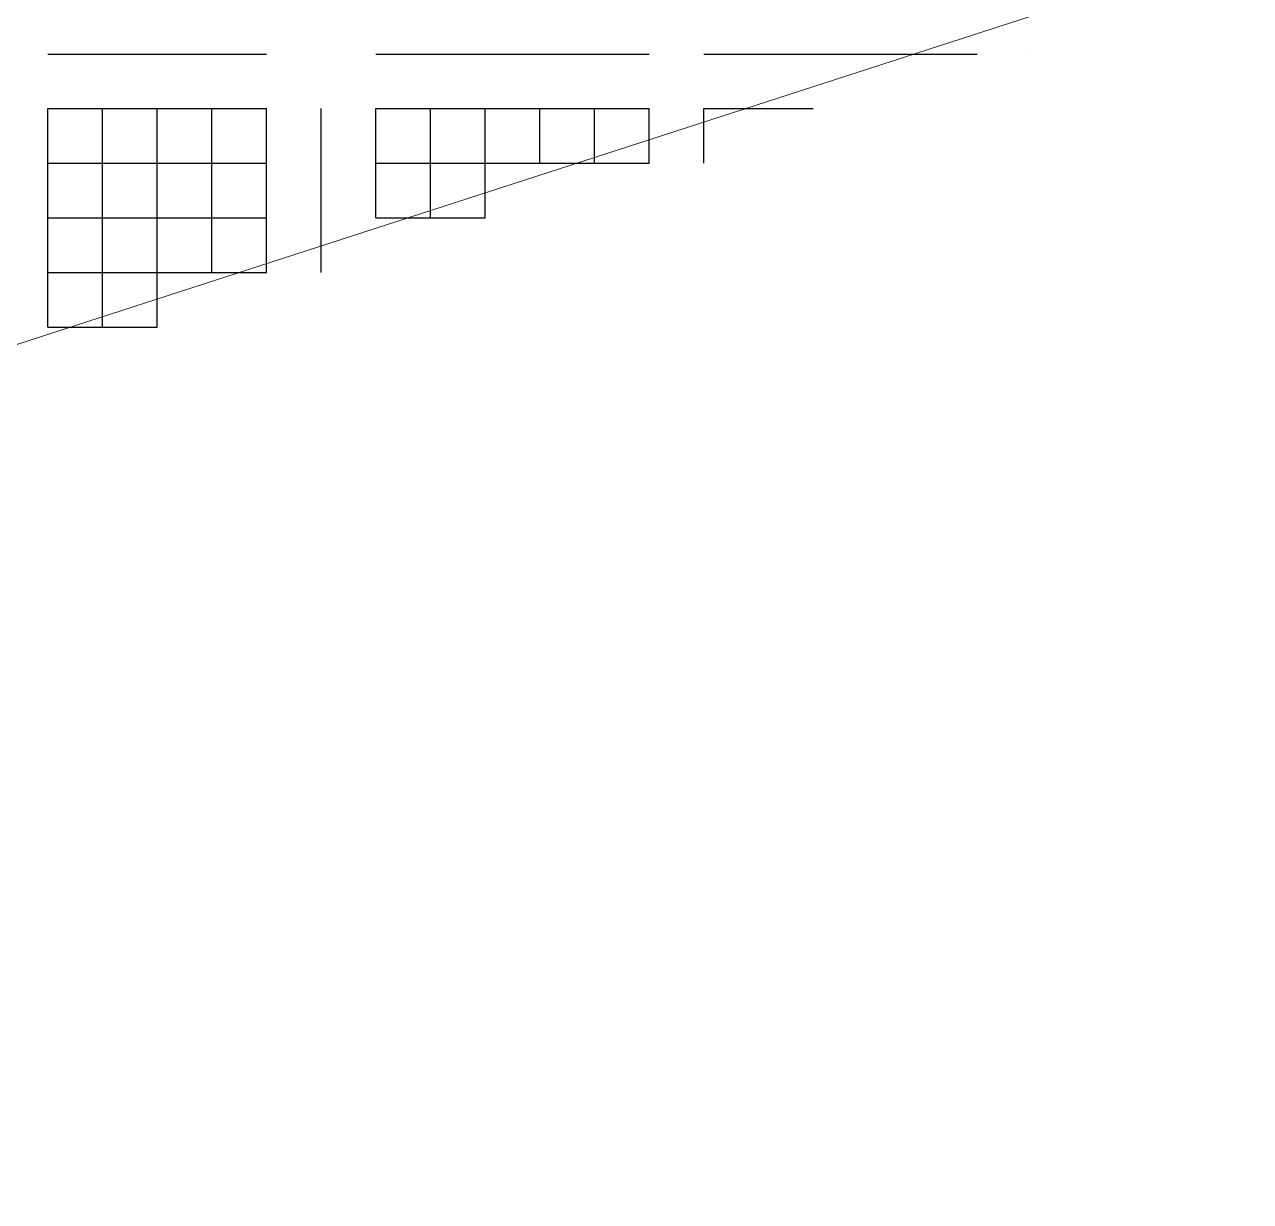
# Model space of a CAD drawing. Header units: millimetres. Extents: x 6 to 745025, y -1528 to 119936.
# Drawn here: x 184.739 to 185.688, y 108.895 to 109.807 of the extents above; entities that cross this region are included whole.
import ezdxf

# ---------------------------------------------------------------- set-up
doc = ezdxf.new("R2010")
doc.units = ezdxf.units.MM
doc.header["$MEASUREMENT"] = 0
doc.layers.get('0').update_dxf_attribs({"linetype": 'CONTINUOUS'})

msp = doc.modelspace()

# ---------------------------------------------------------------- linework, layer by layer
at = {"color": 0, "linetype": 'Continuous', "lineweight": 25, "true_color": 0x000005}
for p, q in [((184.75677, 109.78444), (184.75677, 109.78444)), ((184.75677, 109.78444), (184.75677, 109.78444)), ((184.75677, 109.78444), (184.75677, 109.78444)), ((184.75677, 109.78444), (184.75677, 109.78444)), ((184.75677, 109.78444), (184.75677, 109.78444)), ((184.75677, 109.78444), (184.75677, 109.78444)), ((184.75677, 109.78444), (184.75677, 109.78444)), ((184.75677, 109.78444), (184.75677, 109.78444)), ((184.79911, 109.78444), (184.79911, 109.78444)), ((184.79911, 109.78444), (184.79911, 109.78444)), ((184.79911, 109.78444), (184.79911, 109.78444)), ((184.79911, 109.78444), (184.79911, 109.78444)), ((184.79911, 109.78444), (184.79911, 109.78444)), ((184.79911, 109.78444), (184.79911, 109.78444)), ((184.79911, 109.78444), (184.79911, 109.78444)), ((184.84144, 109.78444), (184.84144, 109.78444)), ((184.84144, 109.78444), (184.84144, 109.78444)), ((184.84144, 109.78444), (184.84144, 109.78444)), ((184.84144, 109.78444), (184.84144, 109.78444)), ((184.84144, 109.78444), (184.84144, 109.78444)), ((184.84144, 109.78444), (184.84144, 109.78444)), ((184.84144, 109.78444), (184.84144, 109.78444)), ((184.88377, 109.78444), (184.88377, 109.78444)), ((184.88377, 109.78444), (184.88377, 109.78444)), ((184.88377, 109.78444), (184.88377, 109.78444)), ((184.88377, 109.78444), (184.88377, 109.78444)), ((184.88377, 109.78444), (184.88377, 109.78444)), ((184.88377, 109.78444), (184.88377, 109.78444)), ((184.88377, 109.78444), (184.88377, 109.78444)), ((184.92611, 109.78444), (184.92611, 109.78444)), ((184.92611, 109.78444), (184.92611, 109.78444)), ((184.92611, 109.78444), (184.92611, 109.78444)), ((184.92611, 109.78444), (184.92611, 109.78444)), ((184.92611, 109.78444), (184.92611, 109.78444)), ((184.92611, 109.78444), (184.92611, 109.78444)), ((184.92611, 109.78444), (184.92611, 109.78444)), ((184.96844, 109.78444), (184.96844, 109.78444)), ((184.96844, 109.78444), (184.96844, 109.78444)), ((184.96844, 109.78444), (184.96844, 109.78444)), ((184.96844, 109.78444), (184.96844, 109.78444)), ((184.96844, 109.78444), (184.96844, 109.78444)), ((184.96844, 109.78444), (184.96844, 109.78444)), ((184.96844, 109.78444), (184.96844, 109.78444)), ((184.96844, 109.78444), (184.96844, 109.78444)), ((184.96844, 109.78444), (184.96844, 109.78444)), ((184.96844, 109.78444), (184.96844, 109.78444)), ((184.96844, 109.78444), (184.96844, 109.78444)), ((184.96844, 109.78444), (184.96844, 109.78444)), ((184.96844, 109.78444), (184.96844, 109.78444)), ((184.96844, 109.78444), (184.96844, 109.78444)), ((185.01077, 109.78444), (185.01077, 109.78444)), ((185.01077, 109.78444), (185.01077, 109.78444)), ((185.01077, 109.78444), (185.01077, 109.78444)), ((185.01077, 109.78444), (185.01077, 109.78444)), ((185.01077, 109.78444), (185.01077, 109.78444)), ((185.01077, 109.78444), (185.01077, 109.78444)), ((185.01077, 109.78444), (185.01077, 109.78444)), ((185.01077, 109.78444), (185.01077, 109.78444)), ((185.05311, 109.78444), (185.05311, 109.78444)), ((185.05311, 109.78444), (185.05311, 109.78444)), ((185.05311, 109.78444), (185.05311, 109.78444)), ((185.05311, 109.78444), (185.05311, 109.78444)), ((185.05311, 109.78444), (185.05311, 109.78444)), ((185.05311, 109.78444), (185.05311, 109.78444)), ((185.05311, 109.78444), (185.05311, 109.78444)), ((185.09544, 109.78444), (185.09544, 109.78444)), ((185.09544, 109.78444), (185.09544, 109.78444)), ((185.09544, 109.78444), (185.09544, 109.78444)), ((185.09544, 109.78444), (185.09544, 109.78444)), ((185.09544, 109.78444), (185.09544, 109.78444)), ((185.09544, 109.78444), (185.09544, 109.78444)), ((185.09544, 109.78444), (185.09544, 109.78444)), ((185.13777, 109.78444), (185.13777, 109.78444)), ((185.13777, 109.78444), (185.13777, 109.78444)), ((185.13777, 109.78444), (185.13777, 109.78444)), ((185.13777, 109.78444), (185.13777, 109.78444)), ((185.13777, 109.78444), (185.13777, 109.78444)), ((185.13777, 109.78444), (185.13777, 109.78444)), ((185.13777, 109.78444), (185.13777, 109.78444)), ((185.18011, 109.78444), (185.18011, 109.78444)), ((185.18011, 109.78444), (185.18011, 109.78444)), ((185.18011, 109.78444), (185.18011, 109.78444)), ((185.18011, 109.78444), (185.18011, 109.78444)), ((185.18011, 109.78444), (185.18011, 109.78444)), ((185.18011, 109.78444), (185.18011, 109.78444)), ((185.18011, 109.78444), (185.18011, 109.78444)), ((185.22244, 109.78444), (185.22244, 109.78444)), ((185.22244, 109.78444), (185.22244, 109.78444)), ((185.22244, 109.78444), (185.22244, 109.78444)), ((185.22244, 109.78444), (185.22244, 109.78444)), ((185.22244, 109.78444), (185.22244, 109.78444)), ((185.22244, 109.78444), (185.22244, 109.78444)), ((185.22244, 109.78444), (185.22244, 109.78444)), ((185.26477, 109.78444), (185.26477, 109.78444)), ((185.26477, 109.78444), (185.26477, 109.78444)), ((185.26477, 109.78444), (185.26477, 109.78444)), ((185.26477, 109.78444), (185.26477, 109.78444)), ((185.26477, 109.78444), (185.26477, 109.78444)), ((185.26477, 109.78444), (185.26477, 109.78444)), ((185.26477, 109.78444), (185.26477, 109.78444)), ((185.26477, 109.78444), (185.26477, 109.78444)), ((185.30711, 109.78444), (185.30711, 109.78444)), ((185.30711, 109.78444), (185.30711, 109.78444)), ((185.30711, 109.78444), (185.30711, 109.78444)), ((185.30711, 109.78444), (185.30711, 109.78444)), ((185.30711, 109.78444), (185.30711, 109.78444)), ((185.30711, 109.78444), (185.30711, 109.78444)), ((185.30711, 109.78444), (185.30711, 109.78444)), ((185.34944, 109.78444), (185.34944, 109.78444)), ((185.34944, 109.78444), (185.34944, 109.78444)), ((185.34944, 109.78444), (185.34944, 109.78444)), ((185.34944, 109.78444), (185.34944, 109.78444)), ((185.34944, 109.78444), (185.34944, 109.78444)), ((185.34944, 109.78444), (185.34944, 109.78444)), ((185.34944, 109.78444), (185.34944, 109.78444)), ((185.39177, 109.78444), (185.39177, 109.78444)), ((185.39177, 109.78444), (185.39177, 109.78444)), ((185.39177, 109.78444), (185.39177, 109.78444)), ((185.39177, 109.78444), (185.39177, 109.78444)), ((185.39177, 109.78444), (185.39177, 109.78444)), ((185.39177, 109.78444), (185.39177, 109.78444)), ((185.39177, 109.78444), (185.39177, 109.78444)), ((185.43411, 109.78444), (185.43411, 109.78444)), ((185.43411, 109.78444), (185.43411, 109.78444)), ((185.43411, 109.78444), (185.43411, 109.78444)), ((185.43411, 109.78444), (185.43411, 109.78444)), ((185.43411, 109.78444), (185.43411, 109.78444)), ((185.43411, 109.78444), (185.43411, 109.78444)), ((185.43411, 109.78444), (185.43411, 109.78444)), ((185.47644, 109.78444), (185.47644, 109.78444)), ((185.47644, 109.78444), (185.47644, 109.78444)), ((185.47644, 109.78444), (185.47644, 109.78444)), ((185.47644, 109.78444), (185.47644, 109.78444)), ((185.47644, 109.78444), (185.47644, 109.78444)), ((185.47644, 109.78444), (185.47644, 109.78444)), ((185.47644, 109.78444), (185.47644, 109.78444)), ((185.51877, 109.78444), (185.51877, 109.78444)), ((184.96844, 109.74211), (184.96844, 109.74211)), ((184.96844, 109.74211), (184.96844, 109.74211)), ((184.96844, 109.74211), (184.96844, 109.74211)), ((184.96844, 109.74211), (184.96844, 109.74211)), ((184.96844, 109.74211), (184.96844, 109.74211)), ((184.96844, 109.74211), (184.96844, 109.74211)), ((184.96844, 109.74211), (184.96844, 109.74211)), ((185.13777, 109.69978), (185.13777, 109.74211)), ((185.13777, 109.69978), (185.13777, 109.74211)), ((185.13777, 109.69978), (185.13777, 109.74211)), ((185.13777, 109.69978), (185.13777, 109.74211)), ((185.13777, 109.69978), (185.13777, 109.74211)), ((185.13777, 109.69978), (185.13777, 109.74211)), ((185.13777, 109.69978), (185.13777, 109.74211)), ((185.18011, 109.69978), (185.18011, 109.74211)), ((185.18011, 109.69978), (185.18011, 109.74211)), ((185.18011, 109.69978), (185.18011, 109.74211)), ((185.18011, 109.69978), (185.18011, 109.74211)), ((185.18011, 109.69978), (185.18011, 109.74211)), ((185.18011, 109.69978), (185.18011, 109.74211)), ((185.18011, 109.69978), (185.18011, 109.74211)), ((185.22244, 109.69978), (185.22244, 109.74211)), ((185.22244, 109.69978), (185.22244, 109.74211)), ((185.22244, 109.69978), (185.22244, 109.74211)), ((185.22244, 109.69978), (185.22244, 109.74211)), ((185.22244, 109.69978), (185.22244, 109.74211)), ((185.22244, 109.69978), (185.22244, 109.74211)), ((185.22244, 109.69978), (185.22244, 109.74211)), ((185.26477, 109.74211), (185.30711, 109.74211)), ((185.26477, 109.74211), (185.30711, 109.74211)), ((185.26477, 109.74211), (185.30711, 109.74211)), ((185.26477, 109.74211), (185.26477, 109.74211)), ((185.26477, 109.74211), (185.26477, 109.74211)), ((185.26477, 109.69978), (185.26477, 109.74211)), ((185.26477, 109.74211), (185.26477, 109.74211)), ((185.26477, 109.74211), (185.26477, 109.74211)), ((185.26477, 109.74211), (185.26477, 109.74211)), ((185.26477, 109.74211), (185.26477, 109.74211)), ((185.26477, 109.74211), (185.26477, 109.74211)), ((185.26477, 109.74211), (185.26477, 109.74211)), ((185.26477, 109.74211), (185.26477, 109.74211)), ((185.30711, 109.74211), (185.30711, 109.74211)), ((185.30711, 109.74211), (185.30711, 109.74211)), ((185.30711, 109.74211), (185.30711, 109.74211)), ((185.30711, 109.74211), (185.30711, 109.74211)), ((185.30711, 109.74211), (185.30711, 109.74211)), ((185.30711, 109.74211), (185.30711, 109.74211)), ((185.30711, 109.74211), (185.30711, 109.74211)), ((185.34944, 109.74211), (185.34944, 109.74211)), ((185.34944, 109.74211), (185.34944, 109.74211)), ((185.34944, 109.74211), (185.34944, 109.74211)), ((185.34944, 109.74211), (185.34944, 109.74211)), ((185.34944, 109.74211), (185.34944, 109.74211)), ((185.34944, 109.74211), (185.34944, 109.74211)), ((185.34944, 109.74211), (185.34944, 109.74211)), ((185.39177, 109.74211), (185.39177, 109.74211)), ((184.96844, 109.69978), (184.96844, 109.69978)), ((184.96844, 109.69978), (184.96844, 109.69978)), ((184.96844, 109.69978), (184.96844, 109.69978)), ((184.96844, 109.69978), (184.96844, 109.69978)), ((184.96844, 109.69978), (184.96844, 109.69978)), ((184.96844, 109.69978), (184.96844, 109.69978)), ((184.96844, 109.69978), (184.96844, 109.69978)), ((184.96844, 109.65744), (184.96844, 109.65744)), ((184.96844, 109.65744), (184.96844, 109.65744)), ((184.96844, 109.65744), (184.96844, 109.65744)), ((184.96844, 109.65744), (184.96844, 109.65744)), ((184.96844, 109.65744), (184.96844, 109.65744)), ((184.96844, 109.65744), (184.96844, 109.65744)), ((184.96844, 109.65744), (184.96844, 109.65744)), ((185.01077, 109.65744), (185.05311, 109.65744)), ((185.01077, 109.65744), (185.05311, 109.65744)), ((185.01077, 109.65744), (185.05311, 109.65744)), ((185.01077, 109.65744), (185.01077, 109.65744)), ((185.01077, 109.65744), (185.01077, 109.65744)), ((184.96844, 109.61511), (184.96844, 109.61511)), ((184.96844, 109.61511), (184.96844, 109.61511)), ((184.75677, 109.57278), (184.79911, 109.57278)), ((184.75677, 109.57278), (184.79911, 109.57278)), ((184.75677, 109.57278), (184.75677, 109.57278)), ((184.75677, 109.57278), (184.75677, 109.57278))]:
    msp.add_line(p, q, dxfattribs=at)
at = {"color": 0, "linetype": 'Continuous', "lineweight": 18, "true_color": 0x000003}
msp.add_lwpolyline([(182.68244, 108.89544), (185.68811, 109.86911), (182.68244, 110.84278)], dxfattribs=at)
at = {"color": 0, "linetype": 'Continuous', "lineweight": 25, "true_color": 0x000005}
for points in [[(184.75677, 109.78444), (184.79911, 109.78444), (184.84144, 109.78444), (184.88377, 109.78444), (184.92611, 109.78444)], [(184.75677, 109.78444), (184.79911, 109.78444), (184.84144, 109.78444), (184.88377, 109.78444), (184.92611, 109.78444)], [(184.75677, 109.78444), (184.79911, 109.78444), (184.84144, 109.78444), (184.88377, 109.78444), (184.92611, 109.78444)], [(184.75677, 109.78444), (184.79911, 109.78444), (184.84144, 109.78444), (184.88377, 109.78444), (184.92611, 109.78444)], [(184.75677, 109.78444), (184.79911, 109.78444), (184.84144, 109.78444), (184.88377, 109.78444), (184.92611, 109.78444)], [(184.75677, 109.78444), (184.79911, 109.78444), (184.84144, 109.78444), (184.88377, 109.78444), (184.92611, 109.78444)], [(184.75677, 109.78444), (184.79911, 109.78444), (184.84144, 109.78444), (184.88377, 109.78444), (184.92611, 109.78444)], [(185.01077, 109.78444), (185.05311, 109.78444), (185.09544, 109.78444), (185.13777, 109.78444), (185.18011, 109.78444), (185.22244, 109.78444)], [(185.01077, 109.78444), (185.05311, 109.78444), (185.09544, 109.78444), (185.13777, 109.78444), (185.18011, 109.78444), (185.22244, 109.78444)], [(185.01077, 109.78444), (185.05311, 109.78444), (185.09544, 109.78444), (185.13777, 109.78444), (185.18011, 109.78444), (185.22244, 109.78444)], [(185.01077, 109.78444), (185.05311, 109.78444), (185.09544, 109.78444), (185.13777, 109.78444), (185.18011, 109.78444), (185.22244, 109.78444)], [(185.01077, 109.78444), (185.05311, 109.78444), (185.09544, 109.78444), (185.13777, 109.78444), (185.18011, 109.78444), (185.22244, 109.78444)], [(185.01077, 109.78444), (185.05311, 109.78444), (185.09544, 109.78444), (185.13777, 109.78444), (185.18011, 109.78444), (185.22244, 109.78444)], [(185.01077, 109.78444), (185.05311, 109.78444), (185.09544, 109.78444), (185.13777, 109.78444), (185.18011, 109.78444), (185.22244, 109.78444)], [(185.26477, 109.78444), (185.30711, 109.78444), (185.34944, 109.78444), (185.39177, 109.78444), (185.43411, 109.78444), (185.47644, 109.78444)], [(185.26477, 109.78444), (185.30711, 109.78444), (185.34944, 109.78444), (185.39177, 109.78444), (185.43411, 109.78444), (185.47644, 109.78444)], [(185.26477, 109.78444), (185.30711, 109.78444), (185.34944, 109.78444), (185.39177, 109.78444), (185.43411, 109.78444)], [(185.26477, 109.78444), (185.30711, 109.78444), (185.34944, 109.78444), (185.39177, 109.78444), (185.43411, 109.78444)], [(185.26477, 109.78444), (185.30711, 109.78444), (185.34944, 109.78444), (185.39177, 109.78444), (185.43411, 109.78444)], [(185.26477, 109.78444), (185.30711, 109.78444), (185.34944, 109.78444), (185.39177, 109.78444)], [(185.26477, 109.78444), (185.30711, 109.78444), (185.34944, 109.78444), (185.39177, 109.78444)], [(184.75677, 109.74211), (184.79911, 109.74211), (184.84144, 109.74211), (184.88377, 109.74211), (184.92611, 109.74211)], [(184.75677, 109.74211), (184.79911, 109.74211), (184.84144, 109.74211), (184.88377, 109.74211), (184.92611, 109.74211)], [(184.75677, 109.74211), (184.79911, 109.74211), (184.84144, 109.74211), (184.88377, 109.74211), (184.92611, 109.74211)], [(184.75677, 109.74211), (184.79911, 109.74211), (184.84144, 109.74211), (184.88377, 109.74211), (184.92611, 109.74211)], [(184.75677, 109.74211), (184.79911, 109.74211), (184.84144, 109.74211), (184.88377, 109.74211), (184.92611, 109.74211)], [(184.75677, 109.74211), (184.79911, 109.74211), (184.84144, 109.74211), (184.88377, 109.74211), (184.92611, 109.74211)], [(184.75677, 109.74211), (184.79911, 109.74211), (184.84144, 109.74211), (184.88377, 109.74211), (184.92611, 109.74211)], [(184.75677, 109.57278), (184.75677, 109.61511), (184.75677, 109.65744), (184.75677, 109.69978), (184.75677, 109.74211)], [(184.75677, 109.57278), (184.75677, 109.61511), (184.75677, 109.65744), (184.75677, 109.69978), (184.75677, 109.74211)], [(184.75677, 109.57278), (184.75677, 109.61511), (184.75677, 109.65744), (184.75677, 109.69978), (184.75677, 109.74211)], [(184.75677, 109.57278), (184.75677, 109.61511), (184.75677, 109.65744), (184.75677, 109.69978), (184.75677, 109.74211)], [(184.75677, 109.57278), (184.75677, 109.61511), (184.75677, 109.65744), (184.75677, 109.69978), (184.75677, 109.74211)], [(184.75677, 109.57278), (184.75677, 109.61511), (184.75677, 109.65744), (184.75677, 109.69978), (184.75677, 109.74211)], [(184.75677, 109.57278), (184.75677, 109.61511), (184.75677, 109.65744), (184.75677, 109.69978), (184.75677, 109.74211)], [(184.75677, 109.57278), (184.75677, 109.61511), (184.75677, 109.65744), (184.75677, 109.69978), (184.75677, 109.74211)], [(184.79911, 109.57278), (184.79911, 109.61511), (184.79911, 109.65744), (184.79911, 109.69978), (184.79911, 109.74211)], [(184.79911, 109.57278), (184.79911, 109.61511), (184.79911, 109.65744), (184.79911, 109.69978), (184.79911, 109.74211)], [(184.79911, 109.57278), (184.79911, 109.61511), (184.79911, 109.65744), (184.79911, 109.69978), (184.79911, 109.74211)], [(184.79911, 109.57278), (184.79911, 109.61511), (184.79911, 109.65744), (184.79911, 109.69978), (184.79911, 109.74211)], [(184.79911, 109.57278), (184.79911, 109.61511), (184.79911, 109.65744), (184.79911, 109.69978), (184.79911, 109.74211)], [(184.79911, 109.57278), (184.79911, 109.61511), (184.79911, 109.65744), (184.79911, 109.69978), (184.79911, 109.74211)], [(184.79911, 109.57278), (184.79911, 109.61511), (184.79911, 109.65744), (184.79911, 109.69978), (184.79911, 109.74211)], [(184.84144, 109.57278), (184.84144, 109.61511), (184.84144, 109.65744), (184.84144, 109.69978), (184.84144, 109.74211)], [(184.84144, 109.57278), (184.84144, 109.61511), (184.84144, 109.65744), (184.84144, 109.69978), (184.84144, 109.74211)], [(184.84144, 109.57278), (184.84144, 109.61511), (184.84144, 109.65744), (184.84144, 109.69978), (184.84144, 109.74211)], [(184.84144, 109.57278), (184.84144, 109.61511), (184.84144, 109.65744), (184.84144, 109.69978), (184.84144, 109.74211)], [(184.84144, 109.57278), (184.84144, 109.61511), (184.84144, 109.65744), (184.84144, 109.69978), (184.84144, 109.74211)], [(184.84144, 109.57278), (184.84144, 109.61511), (184.84144, 109.65744), (184.84144, 109.69978), (184.84144, 109.74211)], [(184.84144, 109.57278), (184.84144, 109.61511), (184.84144, 109.65744), (184.84144, 109.69978), (184.84144, 109.74211)], [(184.88377, 109.61511), (184.88377, 109.65744), (184.88377, 109.69978), (184.88377, 109.74211)], [(184.88377, 109.61511), (184.88377, 109.65744), (184.88377, 109.69978), (184.88377, 109.74211)], [(184.88377, 109.61511), (184.88377, 109.65744), (184.88377, 109.69978), (184.88377, 109.74211)], [(184.88377, 109.61511), (184.88377, 109.65744), (184.88377, 109.69978), (184.88377, 109.74211)], [(184.88377, 109.61511), (184.88377, 109.65744), (184.88377, 109.69978), (184.88377, 109.74211)], [(184.88377, 109.61511), (184.88377, 109.65744), (184.88377, 109.69978), (184.88377, 109.74211)], [(184.88377, 109.61511), (184.88377, 109.65744), (184.88377, 109.69978), (184.88377, 109.74211)], [(184.92611, 109.61511), (184.92611, 109.65744), (184.92611, 109.69978), (184.92611, 109.74211)], [(184.92611, 109.61511), (184.92611, 109.65744), (184.92611, 109.69978), (184.92611, 109.74211)], [(184.92611, 109.61511), (184.92611, 109.65744), (184.92611, 109.69978), (184.92611, 109.74211)], [(184.92611, 109.61511), (184.92611, 109.65744), (184.92611, 109.69978), (184.92611, 109.74211)], [(184.92611, 109.61511), (184.92611, 109.65744), (184.92611, 109.69978), (184.92611, 109.74211)], [(184.92611, 109.61511), (184.92611, 109.65744), (184.92611, 109.69978), (184.92611, 109.74211)], [(184.92611, 109.61511), (184.92611, 109.65744), (184.92611, 109.69978), (184.92611, 109.74211)], [(184.96844, 109.61511), (184.96844, 109.65744), (184.96844, 109.69978), (184.96844, 109.74211)], [(184.96844, 109.61511), (184.96844, 109.65744), (184.96844, 109.69978), (184.96844, 109.74211)], [(184.96844, 109.61511), (184.96844, 109.65744), (184.96844, 109.69978), (184.96844, 109.74211)], [(184.96844, 109.61511), (184.96844, 109.65744), (184.96844, 109.69978), (184.96844, 109.74211)], [(184.96844, 109.61511), (184.96844, 109.65744), (184.96844, 109.69978), (184.96844, 109.74211)], [(184.96844, 109.61511), (184.96844, 109.65744), (184.96844, 109.69978), (184.96844, 109.74211)], [(184.96844, 109.61511), (184.96844, 109.65744), (184.96844, 109.69978), (184.96844, 109.74211)], [(185.01077, 109.74211), (185.05311, 109.74211), (185.09544, 109.74211), (185.13777, 109.74211), (185.18011, 109.74211), (185.22244, 109.74211)], [(185.01077, 109.74211), (185.05311, 109.74211), (185.09544, 109.74211), (185.13777, 109.74211), (185.18011, 109.74211), (185.22244, 109.74211)], [(185.01077, 109.74211), (185.05311, 109.74211), (185.09544, 109.74211), (185.13777, 109.74211), (185.18011, 109.74211), (185.22244, 109.74211)], [(185.01077, 109.74211), (185.05311, 109.74211), (185.09544, 109.74211), (185.13777, 109.74211), (185.18011, 109.74211), (185.22244, 109.74211)], [(185.01077, 109.74211), (185.05311, 109.74211), (185.09544, 109.74211), (185.13777, 109.74211), (185.18011, 109.74211), (185.22244, 109.74211)], [(185.01077, 109.74211), (185.05311, 109.74211), (185.09544, 109.74211), (185.13777, 109.74211), (185.18011, 109.74211), (185.22244, 109.74211)], [(185.01077, 109.74211), (185.05311, 109.74211), (185.09544, 109.74211), (185.13777, 109.74211), (185.18011, 109.74211), (185.22244, 109.74211)], [(185.01077, 109.65744), (185.01077, 109.69978), (185.01077, 109.74211)], [(185.01077, 109.65744), (185.01077, 109.69978), (185.01077, 109.74211)], [(185.01077, 109.65744), (185.01077, 109.69978), (185.01077, 109.74211)], [(185.01077, 109.65744), (185.01077, 109.69978), (185.01077, 109.74211)], [(185.01077, 109.65744), (185.01077, 109.69978), (185.01077, 109.74211)], [(185.01077, 109.65744), (185.01077, 109.69978), (185.01077, 109.74211)], [(185.01077, 109.65744), (185.01077, 109.69978), (185.01077, 109.74211)], [(185.01077, 109.65744), (185.01077, 109.69978), (185.01077, 109.74211)], [(185.05311, 109.65744), (185.05311, 109.69978), (185.05311, 109.74211)], [(185.05311, 109.65744), (185.05311, 109.69978), (185.05311, 109.74211)], [(185.05311, 109.65744), (185.05311, 109.69978), (185.05311, 109.74211)], [(185.05311, 109.65744), (185.05311, 109.69978), (185.05311, 109.74211)], [(185.05311, 109.65744), (185.05311, 109.69978), (185.05311, 109.74211)], [(185.05311, 109.65744), (185.05311, 109.69978), (185.05311, 109.74211)], [(185.05311, 109.65744), (185.05311, 109.69978), (185.05311, 109.74211)], [(185.09544, 109.65744), (185.09544, 109.69978), (185.09544, 109.74211)], [(185.09544, 109.65744), (185.09544, 109.69978), (185.09544, 109.74211)], [(185.09544, 109.65744), (185.09544, 109.69978), (185.09544, 109.74211)], [(185.09544, 109.65744), (185.09544, 109.69978), (185.09544, 109.74211)], [(185.09544, 109.65744), (185.09544, 109.69978), (185.09544, 109.74211)], [(185.09544, 109.65744), (185.09544, 109.69978), (185.09544, 109.74211)], [(185.09544, 109.65744), (185.09544, 109.69978), (185.09544, 109.74211)], [(185.26477, 109.74211), (185.30711, 109.74211), (185.34944, 109.74211)], [(185.26477, 109.74211), (185.30711, 109.74211), (185.34944, 109.74211)], [(184.75677, 109.69978), (184.79911, 109.69978), (184.84144, 109.69978), (184.88377, 109.69978), (184.92611, 109.69978)], [(184.75677, 109.69978), (184.79911, 109.69978), (184.84144, 109.69978), (184.88377, 109.69978), (184.92611, 109.69978)], [(184.75677, 109.69978), (184.79911, 109.69978), (184.84144, 109.69978), (184.88377, 109.69978), (184.92611, 109.69978)], [(184.75677, 109.69978), (184.79911, 109.69978), (184.84144, 109.69978), (184.88377, 109.69978), (184.92611, 109.69978)], [(184.75677, 109.69978), (184.79911, 109.69978), (184.84144, 109.69978), (184.88377, 109.69978), (184.92611, 109.69978)], [(184.75677, 109.69978), (184.79911, 109.69978), (184.84144, 109.69978), (184.88377, 109.69978), (184.92611, 109.69978)], [(184.75677, 109.69978), (184.79911, 109.69978), (184.84144, 109.69978), (184.88377, 109.69978), (184.92611, 109.69978)], [(185.01077, 109.69978), (185.05311, 109.69978), (185.09544, 109.69978), (185.13777, 109.69978), (185.18011, 109.69978), (185.22244, 109.69978)], [(185.01077, 109.69978), (185.05311, 109.69978), (185.09544, 109.69978), (185.13777, 109.69978), (185.18011, 109.69978), (185.22244, 109.69978)], [(185.01077, 109.69978), (185.05311, 109.69978), (185.09544, 109.69978), (185.13777, 109.69978), (185.18011, 109.69978)], [(185.01077, 109.69978), (185.05311, 109.69978), (185.09544, 109.69978), (185.13777, 109.69978), (185.18011, 109.69978)], [(185.01077, 109.69978), (185.05311, 109.69978), (185.09544, 109.69978), (185.13777, 109.69978), (185.18011, 109.69978)], [(185.01077, 109.69978), (185.05311, 109.69978), (185.09544, 109.69978), (185.13777, 109.69978)], [(185.01077, 109.69978), (185.05311, 109.69978), (185.09544, 109.69978), (185.13777, 109.69978)], [(184.75677, 109.65744), (184.79911, 109.65744), (184.84144, 109.65744), (184.88377, 109.65744), (184.92611, 109.65744)], [(184.75677, 109.65744), (184.79911, 109.65744), (184.84144, 109.65744), (184.88377, 109.65744), (184.92611, 109.65744)], [(184.75677, 109.65744), (184.79911, 109.65744), (184.84144, 109.65744), (184.88377, 109.65744), (184.92611, 109.65744)], [(184.75677, 109.65744), (184.79911, 109.65744), (184.84144, 109.65744), (184.88377, 109.65744), (184.92611, 109.65744)], [(184.75677, 109.65744), (184.79911, 109.65744), (184.84144, 109.65744), (184.88377, 109.65744), (184.92611, 109.65744)], [(184.75677, 109.65744), (184.79911, 109.65744), (184.84144, 109.65744), (184.88377, 109.65744), (184.92611, 109.65744)], [(184.75677, 109.65744), (184.79911, 109.65744), (184.84144, 109.65744), (184.88377, 109.65744), (184.92611, 109.65744)], [(185.01077, 109.65744), (185.05311, 109.65744), (185.09544, 109.65744)], [(185.01077, 109.65744), (185.05311, 109.65744), (185.09544, 109.65744)], [(184.75677, 109.61511), (184.79911, 109.61511), (184.84144, 109.61511), (184.88377, 109.61511), (184.92611, 109.61511)], [(184.75677, 109.61511), (184.79911, 109.61511), (184.84144, 109.61511), (184.88377, 109.61511), (184.92611, 109.61511)], [(184.75677, 109.61511), (184.79911, 109.61511), (184.84144, 109.61511), (184.88377, 109.61511), (184.92611, 109.61511)], [(184.75677, 109.61511), (184.79911, 109.61511), (184.84144, 109.61511), (184.88377, 109.61511), (184.92611, 109.61511)], [(184.75677, 109.61511), (184.79911, 109.61511), (184.84144, 109.61511), (184.88377, 109.61511), (184.92611, 109.61511)], [(184.75677, 109.61511), (184.79911, 109.61511), (184.84144, 109.61511), (184.88377, 109.61511)], [(184.75677, 109.61511), (184.79911, 109.61511), (184.84144, 109.61511), (184.88377, 109.61511)], [(184.75677, 109.57278), (184.79911, 109.57278), (184.84144, 109.57278)], [(184.75677, 109.57278), (184.79911, 109.57278), (184.84144, 109.57278)], [(184.75677, 109.57278), (184.79911, 109.57278), (184.84144, 109.57278)]]:
    msp.add_lwpolyline(points, dxfattribs=at)

doc.saveas('drawing.dxf')
